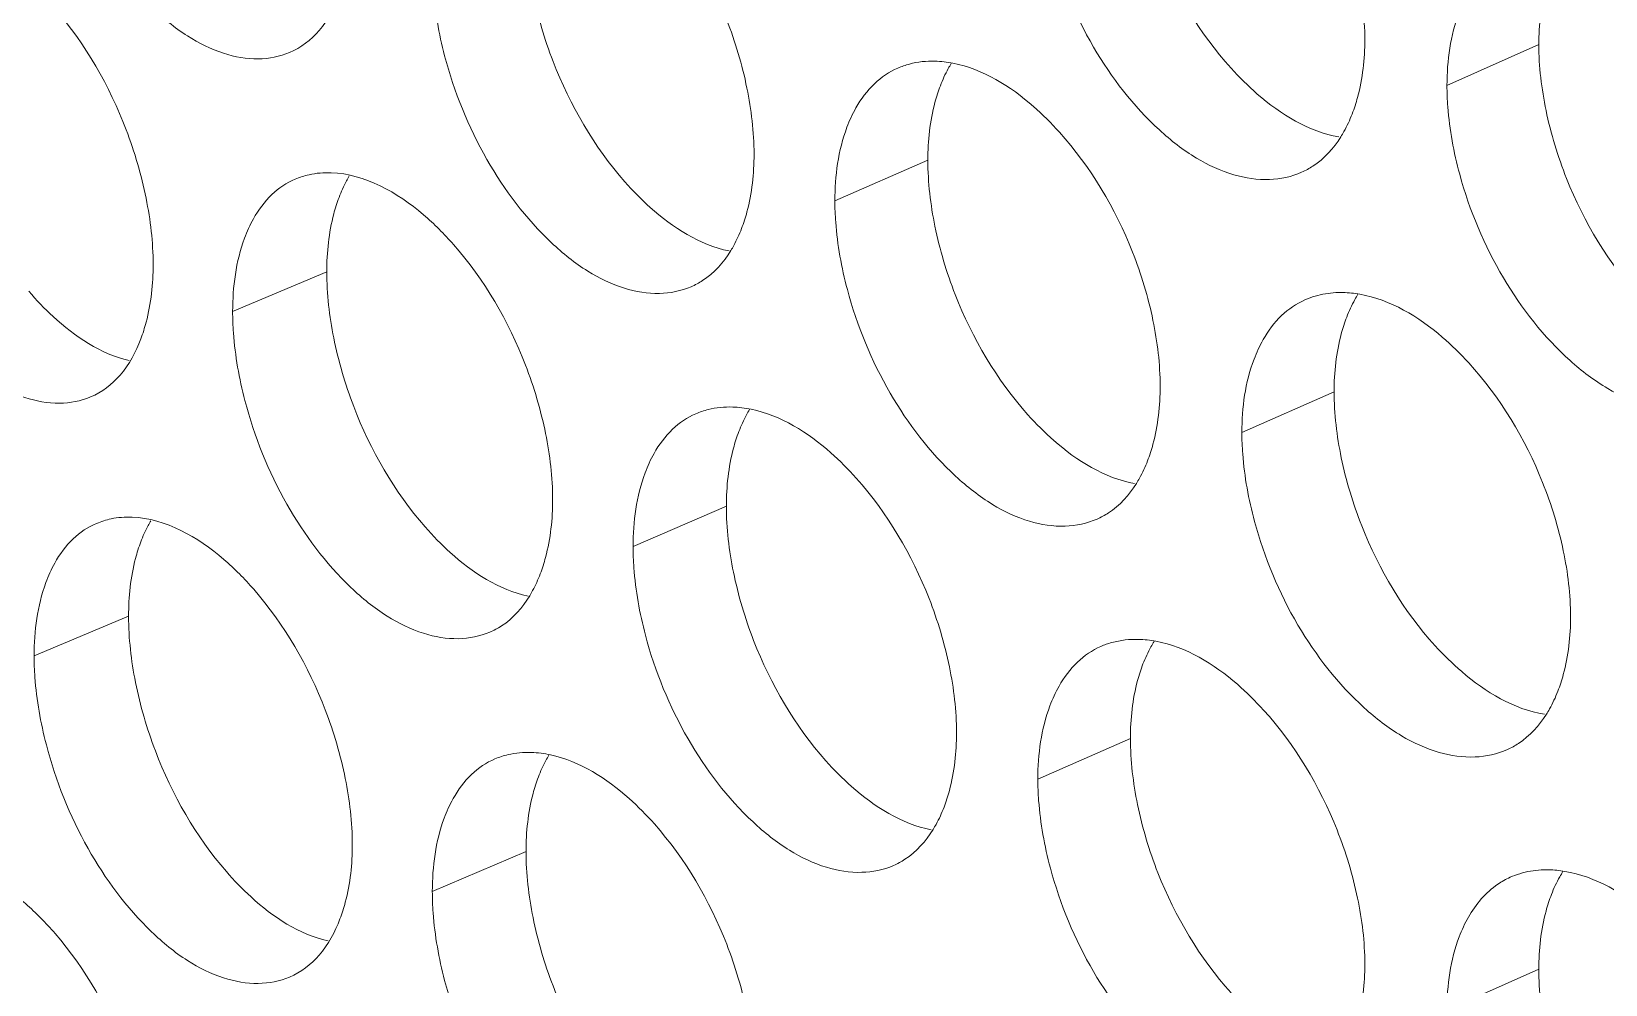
# Model space of a CAD drawing. Header units: millimetres. Extents: x 1177 to 4147, y 93 to 2194.
# Drawn here: x 2549.1 to 2562.51, y 923.53 to 931.65 of the extents above; entities that cross this region are included whole.
import ezdxf

# ---------------------------------------------------------------- set-up
doc = ezdxf.new("R2010")
doc.units = ezdxf.units.MM
doc.header["$LTSCALE"] = 0.1
doc.layers.get('0').update_dxf_attribs({"lineweight": 13})
doc.layers.add('标注', color=251, linetype='Continuous', lineweight=9)

# ---------------------------------------------------------------- blocks, each defined once
blk = doc.blocks.new('02')
at = {"layer": '标注'}
for p, q in [((4429.047, 922.036), (4427.929, 921.536)), ((4421.609, 920.627), (4420.477, 920.135)), ((4414.291, 919.269), (4413.145, 918.785)), ((4426.555, 917.811), (4425.432, 917.313)), ((4419.156, 916.419), (4418.02, 915.929)), ((4411.878, 915.078), (4410.728, 914.597)), ((4411.878, 915.078), (4410.728, 914.597)), ((4424.075, 913.591), (4422.948, 913.096)), ((4416.717, 912.216), (4415.576, 911.729)), ((4416.717, 912.216), (4415.576, 911.729)), ((4429.047, 910.786), (4427.929, 910.286))]:
    blk.add_line(p, q, dxfattribs=at)
for centre, radius, start, end in [((4421.636, 920.846), 0.984, 104.7476, 113.5233), ((4414.281, 919.513), 0.96, 102.3564, 112.9065), ((4426.606, 918.013), 1.001, 106.2734, 113.935), ((4419.171, 916.646), 0.976, 103.9644, 113.3177), ((4411.856, 915.33), 0.952, 101.531, 112.7006), ((4411.856, 915.33), 0.952, 101.531, 112.7006), ((4424.114, 913.802), 0.993, 105.5171, 113.729), ((4416.719, 912.452), 0.968, 103.1675, 113.1121), ((4416.719, 912.452), 0.968, 103.1675, 113.1121), ((4429.11, 910.981), 1.009, 107.0166, 114.1413)]:
    blk.add_arc(centre, radius, start, end, dxfattribs=at)
for points, knots in [([(4426.929, 922.096), (4426.929, 922.366), (4426.86, 922.925), (4426.532, 924.006), (4426.079, 924.764), (4425.696, 925.187)], [0, 0, 0, 0, 0.238635, 0.494751, 1, 1, 1, 1]), ([(4424.075, 924.841), (4424.075, 924.571), (4424.143, 924.012), (4424.468, 922.93), (4424.918, 922.171), (4425.3, 921.748)], [0, 0, 0, 0, 0.238849, 0.49511, 1, 1, 1, 1]), ([(4410.877, 924.765), (4410.991, 924.326), (4411.321, 923.501), (4411.963, 922.631), (4412.564, 922.136), (4413.009, 921.914), (4413.444, 921.835), (4413.719, 921.887), (4413.839, 921.938)], [0, 0, 0, 0, 0.302139, 0.585875, 0.710041, 0.818575, 0.913518, 1, 1, 1, 1]), ([(4419.493, 920.702), (4419.493, 920.971), (4419.425, 921.531), (4419.102, 922.613), (4418.657, 923.375), (4418.279, 923.801)], [0, 0, 0, 0, 0.238846, 0.495203, 1, 1, 1, 1]), ([(4416.717, 923.466), (4416.717, 923.197), (4416.783, 922.637), (4417.103, 921.554), (4417.545, 920.791), (4417.921, 920.364)], [0, 0, 0, 0, 0.23906, 0.495561, 1, 1, 1, 1]), ([(4423.101, 923.265), (4423.219, 922.825), (4423.562, 921.998), (4424.227, 921.134), (4424.849, 920.648), (4425.308, 920.435), (4425.756, 920.367), (4426.038, 920.426), (4426.16, 920.481)], [0, 0, 0, 0, 0.299735, 0.582272, 0.706518, 0.81572, 0.911912, 1, 1, 1, 1]), ([(4415.576, 922.979), (4415.576, 922.893), (4415.59, 922.528), (4415.656, 922.166), (4415.726, 921.898)], [0, 0, 0, 0, 0.238055, 1, 1, 1, 1]), ([(4429.202, 922.944), (4429.176, 922.878), (4429.081, 922.585), (4429.047, 922.273), (4429.047, 922.036)], [0, 0, 0, 0, 0.231198, 1, 1, 1, 1]), ([(4413.839, 921.938), (4413.976, 921.996), (4414.239, 922.199), (4414.392, 922.487), (4414.452, 922.646)], [0, 0, 0, 0, 0.468447, 1, 1, 1, 1]), ([(4428.19, 922.668), (4428.147, 922.591), (4427.983, 922.236), (4427.929, 921.838), (4427.929, 921.536)], [0, 0, 0, 0, 0.225206, 1, 1, 1, 1]), ([(4412.177, 919.359), (4412.177, 919.629), (4412.11, 920.189), (4411.793, 921.273), (4411.355, 922.037), (4410.983, 922.467)], [0, 0, 0, 0, 0.23906, 0.495656, 1, 1, 1, 1]), ([(4426.775, 921.189), (4426.8, 921.256), (4426.895, 921.549), (4426.929, 921.86), (4426.929, 922.096)], [0, 0, 0, 0, 0.231134, 1, 1, 1, 1]), ([(4429.047, 922.036), (4429.047, 921.767), (4429.116, 921.208), (4429.444, 920.127), (4429.9, 919.369), (4430.284, 918.949)], [0, 0, 0, 0, 0.238709, 0.494811, 1, 1, 1, 1]), ([(4415.726, 921.898), (4415.842, 921.459), (4416.177, 920.632), (4416.829, 919.765), (4417.438, 919.273), (4417.888, 919.055), (4418.328, 918.98), (4418.606, 919.036), (4418.727, 919.088)], [0, 0, 0, 0, 0.301171, 0.584422, 0.708619, 0.817421, 0.912868, 1, 1, 1, 1]), ([(4421.893, 921.805), (4421.881, 921.784), (4421.83, 921.697), (4421.788, 921.605), (4421.761, 921.534)], [0, 0, 0, 0, 0.242091, 1, 1, 1, 1]), ([(4423.21, 920.969), (4423.111, 921.079), (4422.747, 921.444), (4422.279, 921.737), (4421.915, 921.808)], [0, 0, 0, 0, 0.285148, 1, 1, 1, 1]), ([(4421.243, 921.749), (4421.138, 921.703), (4420.937, 921.567), (4420.795, 921.372), (4420.734, 921.265)], [0, 0, 0, 0, 0.480902, 1, 1, 1, 1]), ([(4425.3, 921.748), (4425.4, 921.637), (4425.769, 921.268), (4426.246, 920.976), (4426.614, 920.911)], [0, 0, 0, 0, 0.285283, 1, 1, 1, 1]), ([(4421.761, 921.534), (4421.736, 921.468), (4421.642, 921.174), (4421.609, 920.863), (4421.609, 920.627)], [0, 0, 0, 0, 0.230754, 1, 1, 1, 1]), ([(4427.929, 921.536), (4427.929, 921.449), (4427.944, 921.085), (4428.011, 920.724), (4428.084, 920.456)], [0, 0, 0, 0, 0.238197, 1, 1, 1, 1]), ([(4420.734, 921.265), (4420.691, 921.189), (4420.53, 920.834), (4420.477, 920.436), (4420.477, 920.135)], [0, 0, 0, 0, 0.224496, 1, 1, 1, 1]), ([(4426.637, 920.912), (4426.65, 920.933), (4426.703, 921.022), (4426.746, 921.116), (4426.775, 921.189)], [0, 0, 0, 0, 0.242135, 1, 1, 1, 1]), ([(4424.437, 917.876), (4424.437, 918.145), (4424.369, 918.704), (4424.042, 919.786), (4423.591, 920.545), (4423.21, 920.969)], [0, 0, 0, 0, 0.238705, 0.494901, 1, 1, 1, 1]), ([(4426.16, 920.481), (4426.208, 920.502), (4426.399, 920.605), (4426.55, 920.773), (4426.637, 920.912)], [0, 0, 0, 0, 0.241404, 1, 1, 1, 1]), ([(4419.341, 919.796), (4419.366, 919.862), (4419.46, 920.155), (4419.493, 920.465), (4419.493, 920.702)], [0, 0, 0, 0, 0.23069, 1, 1, 1, 1]), ([(4421.609, 920.627), (4421.609, 920.357), (4421.676, 919.798), (4422, 918.716), (4422.447, 917.955), (4422.827, 917.531)], [0, 0, 0, 0, 0.238919, 0.49526, 1, 1, 1, 1]), ([(4408.472, 920.582), (4408.585, 920.143), (4408.913, 919.318), (4409.551, 918.448), (4410.148, 917.951), (4410.589, 917.727), (4411.022, 917.646), (4411.296, 917.697), (4411.415, 917.747)], [0, 0, 0, 0, 0.302626, 0.586607, 0.710758, 0.819158, 0.913847, 1, 1, 1, 1]), ([(4415.834, 919.601), (4415.72, 919.73), (4415.315, 920.141), (4414.756, 920.46), (4414.345, 920.475)], [0, 0, 0, 0, 0.29472, 1, 1, 1, 1]), ([(4414.565, 920.436), (4414.553, 920.416), (4414.506, 920.332), (4414.466, 920.244), (4414.44, 920.175)], [0, 0, 0, 0, 0.242079, 1, 1, 1, 1]), ([(4428.084, 920.456), (4428.203, 920.016), (4428.552, 919.187), (4429.226, 918.326), (4429.855, 917.844), (4430.321, 917.634), (4430.774, 917.57), (4431.058, 917.633), (4431.182, 917.689)], [0, 0, 0, 0, 0.298788, 0.580857, 0.705138, 0.814605, 0.911286, 1, 1, 1, 1]), ([(4413.907, 920.398), (4413.802, 920.353), (4413.6, 920.217), (4413.458, 920.022), (4413.398, 919.914)], [0, 0, 0, 0, 0.479572, 1, 1, 1, 1]), ([(4417.921, 920.364), (4418.018, 920.255), (4418.373, 919.891), (4418.831, 919.598), (4419.189, 919.523)], [0, 0, 0, 0, 0.28535, 1, 1, 1, 1]), ([(4414.44, 920.175), (4414.415, 920.109), (4414.323, 919.816), (4414.291, 919.506), (4414.291, 919.269)], [0, 0, 0, 0, 0.230311, 1, 1, 1, 1]), ([(4420.477, 920.135), (4420.477, 920.048), (4420.492, 919.683), (4420.558, 919.322), (4420.629, 919.054)], [0, 0, 0, 0, 0.238111, 1, 1, 1, 1]), ([(4413.398, 919.914), (4413.356, 919.838), (4413.196, 919.483), (4413.145, 919.086), (4413.145, 918.785)], [0, 0, 0, 0, 0.2238, 1, 1, 1, 1]), ([(4419.211, 919.528), (4419.223, 919.548), (4419.273, 919.635), (4419.314, 919.725), (4419.341, 919.796)], [0, 0, 0, 0, 0.242099, 1, 1, 1, 1]), ([(4417.041, 916.499), (4417.041, 916.768), (4416.974, 917.327), (4416.653, 918.411), (4416.21, 919.173), (4415.834, 919.601)], [0, 0, 0, 0, 0.238918, 0.495354, 1, 1, 1, 1]), ([(4418.727, 919.088), (4418.776, 919.109), (4418.971, 919.213), (4419.124, 919.385), (4419.211, 919.528)], [0, 0, 0, 0, 0.240491, 1, 1, 1, 1]), ([(4412.027, 918.454), (4412.052, 918.52), (4412.145, 918.813), (4412.177, 919.123), (4412.177, 919.359)], [0, 0, 0, 0, 0.230247, 1, 1, 1, 1]), ([(4414.291, 919.269), (4414.291, 919), (4414.357, 918.44), (4414.675, 917.357), (4415.114, 916.593), (4415.489, 916.165)], [0, 0, 0, 0, 0.239131, 0.495711, 1, 1, 1, 1]), ([(4410.664, 919.033), (4410.756, 918.925), (4411.099, 918.566), (4411.537, 918.271), (4411.884, 918.189)], [0, 0, 0, 0, 0.285356, 1, 1, 1, 1]), ([(4420.629, 919.054), (4420.746, 918.614), (4421.087, 917.787), (4421.748, 916.922), (4422.365, 916.434), (4422.821, 916.219), (4423.267, 916.149), (4423.547, 916.207), (4423.669, 916.261)], [0, 0, 0, 0, 0.300212, 0.582985, 0.707214, 0.816283, 0.912228, 1, 1, 1, 1]), ([(4426.2, 918.928), (4426.095, 918.882), (4425.895, 918.745), (4425.752, 918.551), (4425.692, 918.444)], [0, 0, 0, 0, 0.481736, 1, 1, 1, 1]), ([(4426.665, 919.017), (4426.635, 919.018), (4426.521, 919.016), (4426.407, 918.998), (4426.325, 918.974)], [0, 0, 0, 0, 0.256633, 1, 1, 1, 1]), ([(4426.845, 918.996), (4426.832, 918.974), (4426.78, 918.885), (4426.737, 918.791), (4426.708, 918.718)], [0, 0, 0, 0, 0.242119, 1, 1, 1, 1]), ([(4428.194, 918.161), (4428.093, 918.272), (4427.72, 918.64), (4427.239, 918.931), (4426.868, 918.997)], [0, 0, 0, 0, 0.285096, 1, 1, 1, 1]), ([(4413.145, 918.785), (4413.145, 918.699), (4413.16, 918.334), (4413.224, 917.972), (4413.295, 917.703)], [0, 0, 0, 0, 0.238027, 1, 1, 1, 1]), ([(4426.708, 918.718), (4426.683, 918.652), (4426.588, 918.359), (4426.555, 918.047), (4426.555, 917.811)], [0, 0, 0, 0, 0.23105, 1, 1, 1, 1]), ([(4411.415, 917.747), (4411.552, 917.804), (4411.815, 918.007), (4411.967, 918.296), (4412.027, 918.454)], [0, 0, 0, 0, 0.467837, 1, 1, 1, 1]), ([(4425.692, 918.444), (4425.648, 918.368), (4425.485, 918.013), (4425.432, 917.615), (4425.432, 917.313)], [0, 0, 0, 0, 0.224968, 1, 1, 1, 1]), ([(4429.434, 915.073), (4429.434, 915.342), (4429.365, 915.901), (4429.035, 916.982), (4428.579, 917.739), (4428.194, 918.161)], [0, 0, 0, 0, 0.238564, 0.494601, 1, 1, 1, 1]), ([(4424.284, 916.969), (4424.309, 917.035), (4424.404, 917.328), (4424.437, 917.639), (4424.437, 917.876)], [0, 0, 0, 0, 0.230986, 1, 1, 1, 1]), ([(4426.555, 917.811), (4426.555, 917.541), (4426.623, 916.982), (4426.95, 915.9), (4427.402, 915.142), (4427.785, 914.72)], [0, 0, 0, 0, 0.238779, 0.49496, 1, 1, 1, 1]), ([(4413.295, 917.703), (4413.409, 917.264), (4413.742, 916.439), (4414.389, 915.57), (4414.994, 915.077), (4415.442, 914.856), (4415.879, 914.78), (4416.156, 914.834), (4416.276, 914.885)], [0, 0, 0, 0, 0.301654, 0.585147, 0.709328, 0.817996, 0.913192, 1, 1, 1, 1]), ([(4419.437, 917.593), (4419.425, 917.572), (4419.375, 917.486), (4419.334, 917.396), (4419.308, 917.325)], [0, 0, 0, 0, 0.242083, 1, 1, 1, 1]), ([(4420.738, 916.757), (4420.64, 916.867), (4420.28, 917.23), (4419.819, 917.523), (4419.459, 917.597)], [0, 0, 0, 0, 0.285164, 1, 1, 1, 1]), ([(4418.784, 917.543), (4418.68, 917.498), (4418.478, 917.361), (4418.336, 917.166), (4418.275, 917.059)], [0, 0, 0, 0, 0.48047, 1, 1, 1, 1]), ([(4422.827, 917.531), (4422.926, 917.42), (4423.29, 917.053), (4423.761, 916.761), (4424.126, 916.692)], [0, 0, 0, 0, 0.285312, 1, 1, 1, 1]), ([(4419.308, 917.325), (4419.282, 917.259), (4419.189, 916.966), (4419.156, 916.655), (4419.156, 916.419)], [0, 0, 0, 0, 0.230606, 1, 1, 1, 1]), ([(4425.432, 917.313), (4425.432, 917.226), (4425.447, 916.862), (4425.514, 916.501), (4425.586, 916.233)], [0, 0, 0, 0, 0.238168, 1, 1, 1, 1]), ([(4418.275, 917.059), (4418.233, 916.983), (4418.072, 916.628), (4418.02, 916.231), (4418.02, 915.929)], [0, 0, 0, 0, 0.224262, 1, 1, 1, 1]), ([(4424.148, 916.694), (4424.161, 916.715), (4424.213, 916.804), (4424.256, 916.897), (4424.284, 916.969)], [0, 0, 0, 0, 0.242119, 1, 1, 1, 1]), ([(4421.958, 913.661), (4421.958, 913.93), (4421.89, 914.489), (4421.566, 915.572), (4421.118, 916.332), (4420.738, 916.757)], [0, 0, 0, 0, 0.238776, 0.495052, 1, 1, 1, 1]), ([(4423.669, 916.261), (4423.717, 916.282), (4423.909, 916.385), (4424.061, 916.554), (4424.148, 916.694)], [0, 0, 0, 0, 0.241108, 1, 1, 1, 1]), ([(4416.89, 915.593), (4416.915, 915.659), (4417.008, 915.952), (4417.041, 916.262), (4417.041, 916.499)], [0, 0, 0, 0, 0.230542, 1, 1, 1, 1]), ([(4419.156, 916.419), (4419.156, 916.149), (4419.223, 915.59), (4419.545, 914.507), (4419.99, 913.745), (4420.367, 913.32)], [0, 0, 0, 0, 0.23899, 0.49541, 1, 1, 1, 1]), ([(4411.489, 916.209), (4411.384, 916.165), (4411.181, 916.029), (4411.039, 915.833), (4410.979, 915.725)], [0, 0, 0, 0, 0.479105, 1, 1, 1, 1]), ([(4411.489, 916.209), (4411.384, 916.165), (4411.181, 916.029), (4411.039, 915.833), (4410.979, 915.725)], [0, 0, 0, 0, 0.479105, 1, 1, 1, 1]), ([(4413.402, 915.406), (4413.289, 915.535), (4412.887, 915.947), (4412.33, 916.268), (4411.921, 916.284)], [0, 0, 0, 0, 0.295157, 1, 1, 1, 1]), ([(4413.402, 915.406), (4413.289, 915.535), (4412.887, 915.947), (4412.33, 916.268), (4411.921, 916.284)], [0, 0, 0, 0, 0.295157, 1, 1, 1, 1]), ([(4412.149, 916.241), (4412.137, 916.222), (4412.091, 916.139), (4412.052, 916.051), (4412.027, 915.984)], [0, 0, 0, 0, 0.242084, 1, 1, 1, 1]), ([(4412.149, 916.241), (4412.137, 916.222), (4412.091, 916.139), (4412.052, 916.051), (4412.027, 915.984)], [0, 0, 0, 0, 0.242084, 1, 1, 1, 1]), ([(4425.586, 916.233), (4425.704, 915.793), (4426.05, 914.965), (4426.72, 914.102), (4427.345, 913.618), (4427.808, 913.406), (4428.258, 913.34), (4428.542, 913.402), (4428.664, 913.457)], [0, 0, 0, 0, 0.299261, 0.581563, 0.705826, 0.815161, 0.911598, 1, 1, 1, 1]), ([(4415.489, 916.165), (4415.584, 916.056), (4415.935, 915.694), (4416.387, 915.4), (4416.741, 915.323)], [0, 0, 0, 0, 0.285359, 1, 1, 1, 1]), ([(4412.027, 915.984), (4412.002, 915.918), (4411.91, 915.625), (4411.878, 915.315), (4411.878, 915.078)], [0, 0, 0, 0, 0.230164, 1, 1, 1, 1]), ([(4412.027, 915.984), (4412.002, 915.918), (4411.91, 915.625), (4411.878, 915.315), (4411.878, 915.078)], [0, 0, 0, 0, 0.230164, 1, 1, 1, 1]), ([(4418.02, 915.929), (4418.02, 915.842), (4418.034, 915.478), (4418.1, 915.116), (4418.171, 914.848)], [0, 0, 0, 0, 0.238083, 1, 1, 1, 1]), ([(4410.979, 915.725), (4410.937, 915.649), (4410.779, 915.294), (4410.728, 914.898), (4410.728, 914.597)], [0, 0, 0, 0, 0.223573, 1, 1, 1, 1]), ([(4410.979, 915.725), (4410.937, 915.649), (4410.779, 915.294), (4410.728, 914.898), (4410.728, 914.597)], [0, 0, 0, 0, 0.223573, 1, 1, 1, 1]), ([(4416.762, 915.328), (4416.774, 915.349), (4416.823, 915.434), (4416.863, 915.524), (4416.89, 915.593)], [0, 0, 0, 0, 0.242095, 1, 1, 1, 1]), ([(4414.602, 912.301), (4414.602, 912.571), (4414.535, 913.13), (4414.216, 914.214), (4413.776, 914.977), (4413.402, 915.406)], [0, 0, 0, 0, 0.238989, 0.495505, 1, 1, 1, 1]), ([(4414.602, 912.301), (4414.602, 912.571), (4414.535, 913.13), (4414.216, 914.214), (4413.776, 914.977), (4413.402, 915.406)], [0, 0, 0, 0, 0.238989, 0.495505, 1, 1, 1, 1]), ([(4416.276, 914.885), (4416.325, 914.906), (4416.522, 915.01), (4416.675, 915.184), (4416.762, 915.328)], [0, 0, 0, 0, 0.240168, 1, 1, 1, 1]), ([(4411.878, 915.078), (4411.878, 914.809), (4411.944, 914.249), (4412.26, 913.165), (4412.697, 912.4), (4413.069, 911.971)], [0, 0, 0, 0, 0.239203, 0.495862, 1, 1, 1, 1]), ([(4411.878, 915.078), (4411.878, 914.809), (4411.944, 914.249), (4412.26, 913.165), (4412.697, 912.4), (4413.069, 911.971)], [0, 0, 0, 0, 0.239203, 0.495862, 1, 1, 1, 1]), ([(4429.279, 914.165), (4429.305, 914.232), (4429.4, 914.525), (4429.434, 914.836), (4429.434, 915.073)], [0, 0, 0, 0, 0.231283, 1, 1, 1, 1]), ([(4418.171, 914.848), (4418.287, 914.408), (4418.626, 913.582), (4419.282, 912.716), (4419.895, 912.226), (4420.348, 912.009), (4420.791, 911.937), (4421.07, 911.993), (4421.191, 912.046)], [0, 0, 0, 0, 0.30069, 0.583702, 0.707914, 0.81685, 0.912547, 1, 1, 1, 1]), ([(4423.715, 914.711), (4423.61, 914.665), (4423.41, 914.528), (4423.267, 914.334), (4423.206, 914.227)], [0, 0, 0, 0, 0.481324, 1, 1, 1, 1]), ([(4424.363, 914.772), (4424.35, 914.751), (4424.298, 914.663), (4424.256, 914.57), (4424.228, 914.498)], [0, 0, 0, 0, 0.242103, 1, 1, 1, 1]), ([(4425.696, 913.937), (4425.596, 914.047), (4425.227, 914.414), (4424.752, 914.706), (4424.385, 914.774)], [0, 0, 0, 0, 0.285125, 1, 1, 1, 1]), ([(4427.785, 914.72), (4427.887, 914.609), (4428.26, 914.239), (4428.743, 913.948), (4429.116, 913.885)], [0, 0, 0, 0, 0.285248, 1, 1, 1, 1]), ([(4410.728, 914.597), (4410.728, 914.51), (4410.742, 914.145), (4410.807, 913.784), (4410.877, 913.515)], [0, 0, 0, 0, 0.238, 1, 1, 1, 1]), ([(4410.728, 914.597), (4410.728, 914.51), (4410.742, 914.145), (4410.807, 913.784), (4410.877, 913.515)], [0, 0, 0, 0, 0.238, 1, 1, 1, 1]), ([(4424.228, 914.498), (4424.203, 914.432), (4424.108, 914.139), (4424.075, 913.828), (4424.075, 913.591)], [0, 0, 0, 0, 0.230902, 1, 1, 1, 1]), ([(4423.206, 914.227), (4423.163, 914.151), (4423.001, 913.795), (4422.948, 913.398), (4422.948, 913.096)], [0, 0, 0, 0, 0.224731, 1, 1, 1, 1]), ([(4429.139, 913.885), (4429.152, 913.906), (4429.206, 913.996), (4429.25, 914.091), (4429.279, 914.165)], [0, 0, 0, 0, 0.242155, 1, 1, 1, 1]), ([(4426.929, 910.846), (4426.929, 911.116), (4426.86, 911.675), (4426.532, 912.756), (4426.079, 913.514), (4425.696, 913.937)], [0, 0, 0, 0, 0.238635, 0.494751, 1, 1, 1, 1]), ([(4428.664, 913.457), (4428.712, 913.478), (4428.901, 913.581), (4429.052, 913.747), (4429.139, 913.885)], [0, 0, 0, 0, 0.24169, 1, 1, 1, 1]), ([(4421.806, 912.754), (4421.831, 912.821), (4421.925, 913.114), (4421.958, 913.424), (4421.958, 913.661)], [0, 0, 0, 0, 0.230838, 1, 1, 1, 1]), ([(4424.075, 913.591), (4424.075, 913.321), (4424.143, 912.762), (4424.468, 911.68), (4424.918, 910.921), (4425.3, 910.498)], [0, 0, 0, 0, 0.238849, 0.49511, 1, 1, 1, 1]), ([(4410.877, 913.515), (4410.991, 913.076), (4411.321, 912.251), (4411.963, 911.381), (4412.564, 910.886), (4413.009, 910.664), (4413.444, 910.585), (4413.719, 910.637), (4413.839, 910.688)], [0, 0, 0, 0, 0.302139, 0.585875, 0.710041, 0.818575, 0.913518, 1, 1, 1, 1]), ([(4410.877, 913.515), (4410.991, 913.076), (4411.321, 912.251), (4411.963, 911.381), (4412.564, 910.886), (4413.009, 910.664), (4413.444, 910.585), (4413.719, 910.637), (4413.839, 910.688)], [0, 0, 0, 0, 0.302139, 0.585875, 0.710041, 0.818575, 0.913518, 1, 1, 1, 1]), ([(4416.339, 913.342), (4416.234, 913.298), (4416.032, 913.161), (4415.89, 912.966), (4415.83, 912.859)], [0, 0, 0, 0, 0.480026, 1, 1, 1, 1]), ([(4416.339, 913.342), (4416.234, 913.298), (4416.032, 913.161), (4415.89, 912.966), (4415.83, 912.859)], [0, 0, 0, 0, 0.480026, 1, 1, 1, 1]), ([(4416.994, 913.387), (4416.982, 913.366), (4416.934, 913.281), (4416.894, 913.192), (4416.867, 913.123)], [0, 0, 0, 0, 0.242079, 1, 1, 1, 1]), ([(4416.994, 913.387), (4416.982, 913.366), (4416.934, 913.281), (4416.894, 913.192), (4416.867, 913.123)], [0, 0, 0, 0, 0.242079, 1, 1, 1, 1]), ([(4418.279, 912.551), (4418.183, 912.66), (4417.827, 913.022), (4417.372, 913.316), (4417.015, 913.392)], [0, 0, 0, 0, 0.285173, 1, 1, 1, 1]), ([(4418.279, 912.551), (4418.183, 912.66), (4417.827, 913.022), (4417.372, 913.316), (4417.015, 913.392)], [0, 0, 0, 0, 0.285173, 1, 1, 1, 1]), ([(4420.367, 913.32), (4420.465, 913.21), (4420.825, 912.844), (4421.289, 912.551), (4421.651, 912.48)], [0, 0, 0, 0, 0.285334, 1, 1, 1, 1]), ([(4416.867, 913.123), (4416.842, 913.056), (4416.749, 912.763), (4416.717, 912.453), (4416.717, 912.216)], [0, 0, 0, 0, 0.230459, 1, 1, 1, 1]), ([(4416.867, 913.123), (4416.842, 913.056), (4416.749, 912.763), (4416.717, 912.453), (4416.717, 912.216)], [0, 0, 0, 0, 0.230459, 1, 1, 1, 1]), ([(4422.948, 913.096), (4422.948, 913.009), (4422.963, 912.645), (4423.029, 912.284), (4423.101, 912.015)], [0, 0, 0, 0, 0.23814, 1, 1, 1, 1]), ([(4415.83, 912.859), (4415.787, 912.783), (4415.627, 912.427), (4415.576, 912.031), (4415.576, 911.729)], [0, 0, 0, 0, 0.22403, 1, 1, 1, 1]), ([(4415.83, 912.859), (4415.787, 912.783), (4415.627, 912.427), (4415.576, 912.031), (4415.576, 911.729)], [0, 0, 0, 0, 0.22403, 1, 1, 1, 1]), ([(4421.673, 912.483), (4421.686, 912.504), (4421.736, 912.591), (4421.778, 912.683), (4421.806, 912.754)], [0, 0, 0, 0, 0.242107, 1, 1, 1, 1]), ([(4419.493, 909.452), (4419.493, 909.721), (4419.425, 910.281), (4419.102, 911.363), (4418.657, 912.125), (4418.279, 912.551)], [0, 0, 0, 0, 0.238846, 0.495203, 1, 1, 1, 1]), ([(4419.493, 909.452), (4419.493, 909.721), (4419.425, 910.281), (4419.102, 911.363), (4418.657, 912.125), (4418.279, 912.551)], [0, 0, 0, 0, 0.238846, 0.495203, 1, 1, 1, 1]), ([(4421.191, 912.046), (4421.24, 912.067), (4421.433, 912.171), (4421.586, 912.342), (4421.673, 912.483)], [0, 0, 0, 0, 0.240804, 1, 1, 1, 1]), ([(4414.452, 911.396), (4414.477, 911.462), (4414.57, 911.755), (4414.602, 912.065), (4414.602, 912.301)], [0, 0, 0, 0, 0.230395, 1, 1, 1, 1]), ([(4414.452, 911.396), (4414.477, 911.462), (4414.57, 911.755), (4414.602, 912.065), (4414.602, 912.301)], [0, 0, 0, 0, 0.230395, 1, 1, 1, 1]), ([(4416.717, 912.216), (4416.717, 911.947), (4416.783, 911.387), (4417.103, 910.304), (4417.545, 909.541), (4417.921, 909.114)], [0, 0, 0, 0, 0.23906, 0.495561, 1, 1, 1, 1]), ([(4416.717, 912.216), (4416.717, 911.947), (4416.783, 911.387), (4417.103, 910.304), (4417.545, 909.541), (4417.921, 909.114)], [0, 0, 0, 0, 0.23906, 0.495561, 1, 1, 1, 1]), ([(4410.983, 911.217), (4410.871, 911.347), (4410.472, 911.758), (4409.918, 912.082), (4409.51, 912.098)], [0, 0, 0, 0, 0.295598, 1, 1, 1, 1]), ([(4423.101, 912.015), (4423.219, 911.575), (4423.562, 910.748), (4424.227, 909.884), (4424.849, 909.398), (4425.308, 909.185), (4425.756, 909.117), (4426.038, 909.176), (4426.16, 909.231)], [0, 0, 0, 0, 0.299735, 0.582272, 0.706518, 0.81572, 0.911912, 1, 1, 1, 1]), ([(4429.168, 911.993), (4429.138, 911.994), (4429.019, 911.992), (4428.9, 911.972), (4428.815, 911.946)], [0, 0, 0, 0, 0.25678, 1, 1, 1, 1]), ([(4413.069, 911.971), (4413.163, 911.863), (4413.51, 911.502), (4413.955, 911.208), (4414.306, 911.128)], [0, 0, 0, 0, 0.285361, 1, 1, 1, 1]), ([(4413.069, 911.971), (4413.163, 911.863), (4413.51, 911.502), (4413.955, 911.208), (4414.306, 911.128)], [0, 0, 0, 0, 0.285361, 1, 1, 1, 1]), ([(4428.698, 911.902), (4428.646, 911.878), (4428.438, 911.763), (4428.279, 911.573), (4428.19, 911.418)], [0, 0, 0, 0, 0.240345, 1, 1, 1, 1]), ([(4429.341, 911.975), (4429.328, 911.953), (4429.274, 911.863), (4429.23, 911.768), (4429.202, 911.694)], [0, 0, 0, 0, 0.242139, 1, 1, 1, 1]), ([(4430.706, 911.14), (4430.604, 911.252), (4430.226, 911.621), (4429.739, 911.912), (4429.364, 911.974)], [0, 0, 0, 0, 0.285061, 1, 1, 1, 1]), ([(4415.576, 911.729), (4415.576, 911.643), (4415.59, 911.278), (4415.656, 910.916), (4415.726, 910.648)], [0, 0, 0, 0, 0.238055, 1, 1, 1, 1]), ([(4415.576, 911.729), (4415.576, 911.643), (4415.59, 911.278), (4415.656, 910.916), (4415.726, 910.648)], [0, 0, 0, 0, 0.238055, 1, 1, 1, 1]), ([(4429.202, 911.694), (4429.176, 911.628), (4429.081, 911.335), (4429.047, 911.023), (4429.047, 910.786)], [0, 0, 0, 0, 0.231198, 1, 1, 1, 1]), ([(4428.19, 911.418), (4428.147, 911.341), (4427.983, 910.986), (4427.929, 910.588), (4427.929, 910.286)], [0, 0, 0, 0, 0.225206, 1, 1, 1, 1]), ([(4413.839, 910.688), (4413.976, 910.746), (4414.239, 910.949), (4414.392, 911.237), (4414.452, 911.396)], [0, 0, 0, 0, 0.468447, 1, 1, 1, 1]), ([(4413.839, 910.688), (4413.976, 910.746), (4414.239, 910.949), (4414.392, 911.237), (4414.452, 911.396)], [0, 0, 0, 0, 0.468447, 1, 1, 1, 1]), ([(4412.177, 908.109), (4412.177, 908.379), (4412.11, 908.939), (4411.793, 910.023), (4411.355, 910.787), (4410.983, 911.217)], [0, 0, 0, 0, 0.23906, 0.495656, 1, 1, 1, 1]), ([(4426.775, 909.939), (4426.8, 910.006), (4426.895, 910.299), (4426.929, 910.61), (4426.929, 910.846)], [0, 0, 0, 0, 0.231134, 1, 1, 1, 1]), ([(4429.047, 910.786), (4429.047, 910.517), (4429.116, 909.958), (4429.444, 908.877), (4429.9, 908.119), (4430.284, 907.699)], [0, 0, 0, 0, 0.238709, 0.494811, 1, 1, 1, 1]), ([(4415.726, 910.648), (4415.842, 910.209), (4416.177, 909.382), (4416.829, 908.515), (4417.438, 908.023), (4417.888, 907.805), (4418.328, 907.73), (4418.606, 907.786), (4418.727, 907.838)], [0, 0, 0, 0, 0.301171, 0.584422, 0.708619, 0.817421, 0.912868, 1, 1, 1, 1]), ([(4415.726, 910.648), (4415.842, 910.209), (4416.177, 909.382), (4416.829, 908.515), (4417.438, 908.023), (4417.888, 907.805), (4418.328, 907.73), (4418.606, 907.786), (4418.727, 907.838)], [0, 0, 0, 0, 0.301171, 0.584422, 0.708619, 0.817421, 0.912868, 1, 1, 1, 1])]:
    blk.add_open_spline(points, degree=3, knots=knots, dxfattribs=at)
for points in [[(4421.697, 921.833), (4421.592, 921.836), (4421.486, 921.825), (4421.385, 921.798)], [(4421.915, 921.808), (4421.843, 921.822), (4421.77, 921.831), (4421.697, 921.833)], [(4414.345, 920.475), (4414.255, 920.478), (4414.163, 920.471), (4414.075, 920.451)], [(4426.868, 918.997), (4426.801, 919.008), (4426.733, 919.015), (4426.665, 919.017)], [(4419.233, 917.624), (4419.133, 917.627), (4419.032, 917.618), (4418.935, 917.594)], [(4419.459, 917.597), (4419.384, 917.613), (4419.308, 917.622), (4419.233, 917.624)], [(4411.921, 916.284), (4411.836, 916.287), (4411.749, 916.281), (4411.666, 916.264)], [(4411.921, 916.284), (4411.836, 916.287), (4411.749, 916.281), (4411.666, 916.264)], [(4424.174, 914.797), (4424.065, 914.8), (4423.954, 914.788), (4423.849, 914.758)], [(4424.385, 914.774), (4424.315, 914.787), (4424.245, 914.795), (4424.174, 914.797)], [(4416.782, 913.422), (4416.687, 913.425), (4416.591, 913.416), (4416.499, 913.395)], [(4416.782, 913.422), (4416.687, 913.425), (4416.591, 913.416), (4416.499, 913.395)], [(4417.015, 913.392), (4416.939, 913.409), (4416.86, 913.419), (4416.782, 913.422)], [(4417.015, 913.392), (4416.939, 913.409), (4416.86, 913.419), (4416.782, 913.422)], [(4429.364, 911.974), (4429.299, 911.985), (4429.234, 911.992), (4429.168, 911.993)]]:
    blk.add_open_spline(points, degree=3, dxfattribs=at)

msp = doc.modelspace()

# ---------------------------------------------------------------- block references
at = {"xscale": 0.7, "yscale": 0.7, "zscale": 0.7}
msp.add_blockref('02', (-538.391, 286.112), dxfattribs=at)

doc.saveas('drawing.dxf')
